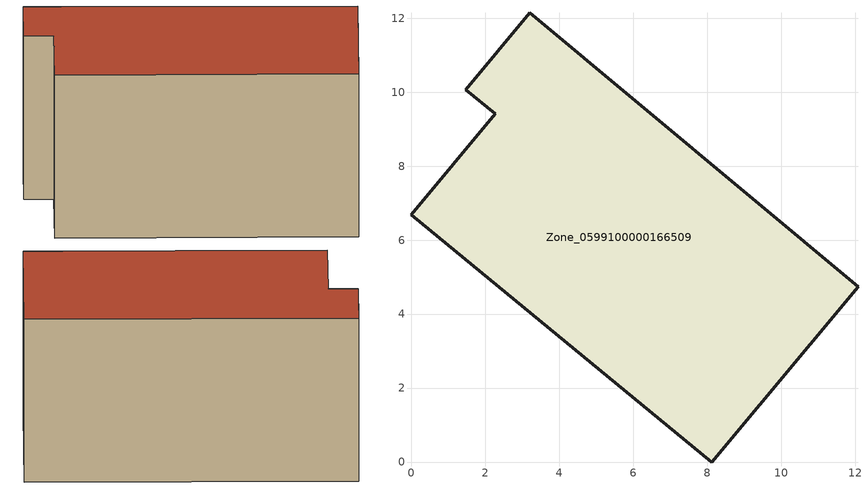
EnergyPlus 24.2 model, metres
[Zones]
Zone_0599100000166509
 floor ground (C_G): 12.07,4.74 8.11,0 0,6.68 2.26,9.41 1.47,10.07 3.19,12.14 z0
 wall outside (C_F): 8.11,0 12.07,4.74 3.19,12.14 1.47,10.07 2.26,9.41 0,6.68 8.11,0 z0:6.08
 roof outside (C_R): 0,6.68 8.11,0 12.07,4.74 3.19,12.14 1.47,10.07 2.26,9.41 z6.08
[BUILDING]
Pand.0599100000166509: North Axis=0; Terrain=City; Loads Convergence Tolerance Value=0.04; Temperature Convergence Tolerance Value=0.4; Solar Distribution=FullExterior; Maximum Number of Warmup Days=25; Minimum Number of Warmup Days=1
[Site:Location]
Rotterdam.The.Hague.AP_ZH_NLD Design_Conditions: Latitude=51.96; Longitude=4.45; Time Zone=1; Elevation=-4.5
[SITE:GROUNDTEMPERATURE:BUILDINGSURFACE]
18, 18, 18, 18, 18, 18, 18, 18, 18, 18, 18, 18
[MATERIAL] Thermal Absorptance=0.9; Solar Absorptance=0.7; Visible Absorptance=0.7
Name | Roughness | Thickness | Conductivity | Density | Specific Heat
G.TI.1946-1964 | MediumSmooth | 0.15 | 1 | 540 | 1210
F.TI.1946-1964 | Rough | 0.3 | 0.857143 | 1920 | 840
R.TI.1946-1964 | MediumRough | 0.2 | 0.277778 | 1500 | 1000
[CONSTRUCTION]
C_G: G.TI.1946-1964
C_F: F.TI.1946-1964
C_R: R.TI.1946-1964
[ZONE]
Zone_0599100000166509: Type=1; Multiplier=1; Ceiling Height=Autocalculate; Volume=Autocalculate; Floor Area=autocalculate; Part of Total Floor Area=Yes
[ZONEINFILTRATION:DESIGNFLOWRATE]
Infil_Zone_0599100000166509: Zone or ZoneList or Space or SpaceList=Zone_0599100000166509; Schedule=AlwaysOn; Design Flow Rate Calculation Method=Flow/Area; Flow Rate per Floor Area=0.003; Constant Term Coefficient=1; Temperature Term Coefficient=0; Velocity Term Coefficient=0; Velocity Squared Term Coefficient=0
[HVACTEMPLATE:ZONE:IDEALLOADSAIRSYSTEM]
Zone_0599100000166509: Maximum Heating Supply Air Temperature=50; Minimum Cooling Supply Air Temperature=13; Maximum Heating Supply Air Humidity Ratio=0.0156; Minimum Cooling Supply Air Humidity Ratio=0.0077; Heating Limit=NoLimit; Cooling Limit=NoLimit; Dehumidification Control Type=ConstantSensibleHeatRatio; Cooling Sensible Heat Ratio=0.7; Dehumidification Setpoint=60; Humidification Control Type=None; Humidification Setpoint=30; Outdoor Air Method=None; Outdoor Air Flow Rate per Person=0.00944; Outdoor Air Flow Rate per Zone Floor Area=0; Outdoor Air Flow Rate per Zone=0; Demand Controlled Ventilation Type=None; Outdoor Air Economizer Type=NoEconomizer; Heat Recovery Type=None; Sensible Heat Recovery Effectiveness=0.7; Latent Heat Recovery Effectiveness=0.65
[ZONECONTROL:THERMOSTAT]
ThermostatControl_Zone_0599100000166509: Zone or ZoneList=Zone_0599100000166509; Control Type Schedule=DualSetpointControlType; Control 1=Thermostat_Zone_0599100000166509; Temperature Difference Between Cutout And Setpoint=0
[THERMOSTATSETPOINT:DUALSETPOINT]
Thermostat_Zone_0599100000166509: Heating Setpoint Temperature Schedule=HeatingSetpoint_Zone_0599100000166509; Cooling Setpoint Temperature Schedule=CoolingSetpoint_Zone_0599100000166509
[SCHEDULE:COMPACT]
HeatingSetpoint_Zone_0599100000166509: Through: 12/31, For: AllDays, Until: 24:00, 21
CoolingSetpoint_Zone_0599100000166509: Through: 12/31, For: AllDays, Until: 24:00, 24
DualSetpointControlType: Through: 12/31, For: AllDays, Until: 24:00, 4
AlwaysOn: Through: 12/31, For: AllDays, Until: 24:00, 1
